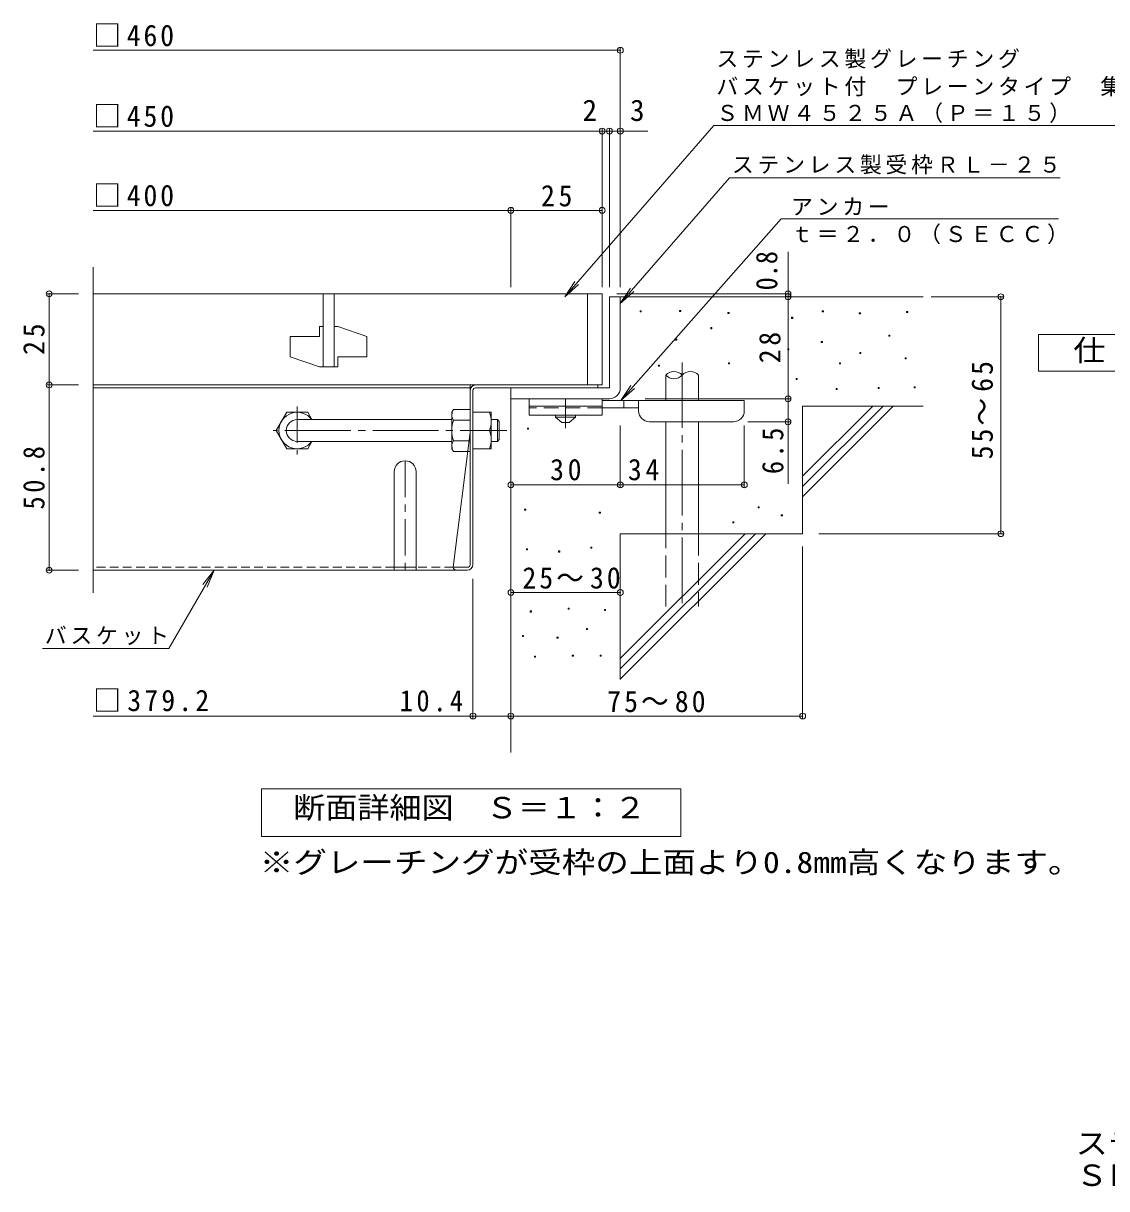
# Model space of a CAD drawing. Units: millimetres on the paper, enlarged 4 times, with parts at other scales. Extents: x -752 to 1068, y -779 to 732.
# Drawn here: x -723 to -129, y -779 to -139 of the extents above; entities that cross this region are included whole.
import ezdxf
from ezdxf.enums import TextEntityAlignment as Align

# ---------------------------------------------------------------- set-up
doc = ezdxf.new("R2010")
doc.units = ezdxf.units.MM
doc.header["$LTSCALE"] = 4
doc.header["$PDMODE"] = 32
doc.header["$PDSIZE"] = 3.2
for name, pattern in [('CHAIN1', [8, 5, -1, 1, -1]), ('CHAIN2', [12, 9, -1, 1, -1]), ('DASHED1', [1.8, 1.2, -0.6]), ('DASHED2', [3, 2, -1]), ('DASHED3', [4, 3, -1])]:
    doc.linetypes.add(name, pattern=pattern)
for name, color, linetype, lineweight in [('D-0_芯', 7, 'Continuous', 9), ('D-1_躯体', 2, 'Continuous', 9), ('D-2_仕上', 3, 'Continuous', 9), ('D-4_その他', 7, 'Continuous', 9), ('D-5_文字', 7, 'Continuous', 9), ('D-6_寸法', 6, 'Continuous', 9), ('D-7_ハッチ', 2, 'Continuous', 9), ('D-8_記号', 2, 'Continuous', 9), ('D-9_0-HOJO', 4, 'Continuous', 9), ('D-B_7-WAKU-T', 2, 'Continuous', 9)]:
    doc.layers.add(name, color=color, linetype=linetype, lineweight=lineweight)
doc.layers.add('F-5_F-5ﾚｲﾔ', color=2, linetype='Continuous')
doc.styles.add('ＭＳ ゴシック', font='')
doc.styles.get('ＭＳ ゴシック').set_extended_font_data('MS Gothic')

msp = doc.modelspace()

# ---------------------------------------------------------------- linework, layer by layer
at = {"layer": 'D-0_芯'}
for points in [[(-384.619, -297.774), (-384.619, -297.174), (-384.019, -297.174), (-384.019, -297.774)], [(-362.963, -297.503), (-362.963, -296.903), (-362.363, -296.903), (-362.363, -297.503)], [(-336.435, -298.586), (-336.435, -297.986), (-335.835, -297.986), (-335.835, -298.586)], [(-284.731, -297.774), (-284.731, -297.174), (-284.131, -297.174), (-284.131, -297.774)], [(-264.429, -298.857), (-264.429, -298.257), (-263.829, -298.257), (-263.829, -298.857)], [(-238.442, -298.045), (-238.442, -297.445), (-237.842, -297.445), (-237.842, -298.045)], [(-345.909, -306.978), (-345.909, -306.378), (-345.309, -306.378), (-345.309, -306.978)], [(-301.515, -301.293), (-301.515, -300.693), (-300.915, -300.693), (-300.915, -301.293)], [(-365.129, -313.204), (-365.129, -312.604), (-364.529, -312.604), (-364.529, -313.204)], [(-248.187, -311.038), (-248.187, -310.438), (-247.587, -310.438), (-247.587, -311.038)], [(-303.68, -318.618), (-303.68, -318.018), (-303.08, -318.018), (-303.08, -318.618)], [(-285.273, -314.557), (-285.273, -313.957), (-284.673, -313.957), (-284.673, -314.557)], [(-336.164, -326.197), (-336.164, -325.597), (-335.564, -325.597), (-335.564, -326.197)], [(-275.257, -326.197), (-275.257, -325.597), (-274.657, -325.597), (-274.657, -326.197)], [(-264.158, -320.513), (-264.158, -319.913), (-263.558, -319.913), (-263.558, -320.513)], [(-239.254, -323.49), (-239.254, -322.89), (-238.654, -322.89), (-238.654, -323.49)], [(-374.603, -327.551), (-374.603, -326.951), (-374.003, -326.951), (-374.003, -327.551)], [(-299.078, -334.86), (-299.078, -334.26), (-298.478, -334.26), (-298.478, -334.86)], [(-277.152, -340.274), (-277.152, -339.674), (-276.552, -339.674), (-276.552, -340.274)], [(-254.143, -339.732), (-254.143, -339.132), (-253.543, -339.132), (-253.543, -339.732)], [(-234.382, -339.462), (-234.382, -338.861), (-233.781, -338.861), (-233.781, -339.462)], [(-446.355, -362.014), (-446.355, -361.414), (-445.755, -361.414), (-445.755, -362.014)], [(-447.931, -406.48), (-447.931, -405.88), (-447.331, -405.88), (-447.331, -406.48)], [(-407.018, -408.139), (-407.018, -407.538), (-406.418, -407.538), (-406.418, -408.139)], [(-319.942, -405.272), (-319.942, -404.672), (-319.342, -404.672), (-319.342, -405.272)], [(-307.199, -409.573), (-307.199, -408.972), (-306.599, -408.972), (-306.599, -409.573)], [(-333.748, -413.393), (-333.748, -412.793), (-333.148, -412.793), (-333.148, -413.393)], [(-446.964, -428.251), (-446.964, -427.651), (-446.365, -427.651), (-446.365, -428.251)], [(-411.638, -427.337), (-411.638, -426.737), (-411.038, -426.737), (-411.038, -427.337)], [(-429.301, -429.469), (-429.301, -428.869), (-428.701, -428.869), (-428.701, -429.469)], [(-444.833, -462.359), (-444.833, -461.759), (-444.233, -461.759), (-444.233, -462.359)], [(-424.124, -460.836), (-424.124, -460.236), (-423.524, -460.236), (-423.524, -460.836)], [(-404.177, -461.598), (-404.177, -460.997), (-403.577, -460.997), (-403.577, -461.598)], [(-414.075, -471.952), (-414.075, -471.352), (-413.475, -471.352), (-413.475, -471.952)], [(-449.096, -475.758), (-449.096, -475.158), (-448.496, -475.158), (-448.496, -475.758)], [(-430.215, -476.672), (-430.215, -476.072), (-429.615, -476.072), (-429.615, -476.672)], [(-442.549, -487.179), (-442.549, -486.579), (-441.949, -486.579), (-441.949, -487.179)], [(-421.84, -486.57), (-421.84, -485.969), (-421.24, -485.969), (-421.24, -486.57)], [(-406.614, -486.57), (-406.614, -485.969), (-406.013, -485.969), (-406.013, -486.57)]]:
    msp.add_lwpolyline(points, close=True, dxfattribs=at)
at = {"layer": 'D-1_躯体'}
for p, q in [((-401.47, -289.394), (-401.47, -339.394)), ((-395.469, -289.394), (-401.47, -289.394)), ((-395.469, -339.394), (-395.469, -289.394)), ((-401.47, -339.394), (-455.469, -339.394)), ((-455.469, -345.394), (-455.469, -339.394)), ((-455.469, -345.394), (-401.47, -345.394))]:
    msp.add_line(p, q, dxfattribs=at)
at = {"layer": 'D-1_躯体', "color": 3}
for p, q in [((-466.273, -356.795), (-462.873, -356.795)), ((-462.873, -356.795), (-461.873, -357.795)), ((-462.873, -368.795), (-462.873, -356.795)), ((-461.873, -367.795), (-461.873, -357.795)), ((-466.273, -368.795), (-462.873, -368.795)), ((-462.873, -368.795), (-461.873, -367.795))]:
    msp.add_line(p, q, dxfattribs=at)
at = {"layer": 'D-1_躯体'}
msp.add_arc((-401.47, -339.394), 6, 270, 0, dxfattribs=at)
at = {"layer": 'D-2_仕上'}
for p, q in [((-684.537, -451.903), (-684.537, -273.163)), ((-405.47, -287.795), (-684.537, -287.795)), ((-558.469, -287.795), (-558.469, -327.794)), ((-552.469, -287.795), (-552.469, -327.794)), ((-413.47, -287.795), (-413.47, -337.795)), ((-405.47, -287.795), (-405.47, -337.795)), ((-560.469, -305.795), (-560.469, -311.295)), ((-558.469, -305.795), (-560.469, -305.795)), ((-550.469, -305.795), (-552.469, -305.795)), ((-550.469, -305.795), (-534.469, -311.295)), ((-576.469, -311.295), (-576.469, -322.294)), ((-576.469, -311.295), (-560.469, -311.295)), ((-534.469, -311.295), (-534.469, -322.294)), ((-576.469, -322.294), (-560.469, -327.794)), ((-550.469, -322.294), (-550.469, -327.794)), ((-550.469, -322.294), (-534.469, -322.294)), ((-550.469, -327.794), (-560.469, -327.794)), ((-684.537, -337.795), (-405.47, -337.795))]:
    msp.add_line(p, q, dxfattribs=at)
at = {"layer": 'D-4_その他'}
for p, q in [((-395.469, -284.212), (-395.469, -153.047)), ((-684.537, -154.247), (-395.469, -154.247)), ((-405.469, -284.212), (-405.469, -197.326)), ((-401.469, -284.212), (-401.469, -197.326)), ((-684.537, -198.526), (-405.469, -198.526)), ((-405.469, -198.526), (-403.469, -198.526)), ((-403.469, -198.526), (-380.405, -198.526)), ((-684.537, -242.027), (-455.469, -242.027)), ((-455.469, -284.212), (-455.469, -240.826)), ((-455.469, -242.027), (-405.469, -242.027)), ((-303.483, -289.394), (-303.483, -264.815)), ((-709.894, -287.795), (-692.537, -287.795)), ((-708.694, -337.795), (-708.694, -287.795)), ((-302.283, -287.795), (-397.47, -287.795)), ((-302.283, -289.394), (-387.703, -289.394)), ((-303.483, -345.394), (-303.483, -289.394)), ((-225.057, -289.394), (-185.595, -289.394)), ((-186.796, -419.394), (-186.796, -289.394)), ((-709.894, -337.795), (-692.537, -337.795)), ((-708.694, -439.395), (-708.694, -337.795)), ((-381.865, -345.394), (-302.283, -345.394)), ((-303.483, -345.394), (-303.483, -392.094)), ((-395.466, -393.835), (-395.466, -359.994)), ((-327.466, -393.835), (-327.466, -359.994)), ((-302.283, -357.994), (-325.466, -357.994)), ((-286.575, -419.394), (-185.595, -419.394)), ((-295.469, -426.394), (-295.469, -520.594)), ((-709.894, -439.395), (-692.533, -439.395)), ((-618.288, -439.394), (-622.115, -448.633)), ((-476.273, -520.595), (-476.273, -444.195)), ((-455.469, -451.642), (-395.469, -451.642)), ((-455.469, -499.394), (-455.469, -520.594)), ((-476.273, -519.395), (-684.537, -519.395)), ((-455.469, -519.395), (-476.273, -519.395)), ((-455.469, -519.395), (-295.469, -519.395))]:
    msp.add_line(p, q, dxfattribs=at)
for points in [[(-455.466, -392.635), (-395.466, -392.635), (-327.466, -392.635)], [(-712.365, -482.402), (-643.118, -482.402), (-618.288, -439.394), (-624.376, -447.328)]]:
    msp.add_lwpolyline(points, dxfattribs=at)
for p in [(-395.469, -154.247), (-405.469, -198.526), (-401.469, -198.526), (-395.469, -198.526), (-455.469, -242.027), (-405.469, -242.027), (-708.694, -287.795), (-303.483, -287.795), (-303.483, -289.394), (-186.796, -289.394), (-708.694, -337.795), (-303.483, -345.394), (-303.483, -357.994), (-455.466, -392.635), (-395.466, -392.635), (-327.466, -392.635), (-186.796, -419.394), (-708.694, -439.395), (-455.469, -451.642), (-395.469, -451.642), (-476.273, -519.395), (-455.469, -519.395), (-295.469, -519.395)]:
    msp.add_point(p, dxfattribs=at)
at = {"layer": 'D-5_文字'}
for p, q in [((-344.183, -195.555), (-425.858, -289.394)), ((-344.183, -195.555), (-78.802, -195.555)), ((-335.543, -224.23), (-395.469, -293.082)), ((-335.543, -224.23), (-154.212, -224.23)), ((-307.296, -246.707), (-155.139, -246.707)), ((-425.858, -289.394), (-420.333, -281.059)), ((-425.858, -289.394), (-418.364, -282.773)), ((-395.469, -293.082), (-389.945, -284.747)), ((-395.469, -293.082), (-387.976, -286.46)), ((-395.161, -346.394), (-387.667, -339.772))]:
    msp.add_line(p, q, dxfattribs=at)
msp.add_lwpolyline([(-307.296, -246.707), (-395.161, -346.394), (-389.636, -338.059)], dxfattribs=at)
for points in [[(-166.043, -330.157), (-166.043, -310.157), (-76.043, -310.157), (-76.043, -330.157)], [(-592.267, -585.394), (-592.267, -559.395), (-362.267, -559.395), (-362.267, -585.394)]]:
    msp.add_lwpolyline(points, close=True, dxfattribs=at)
at = {"layer": 'D-6_寸法'}
for p, q in [((-395.469, -289.394), (-229.469, -289.394)), ((-370.553, -346.394), (-370.553, -332.394)), ((-352.552, -346.394), (-352.552, -332.394)), ((-455.469, -345.394), (-455.469, -539.395)), ((-295.47, -387.798), (-257.065, -349.394)), ((-295.47, -349.394), (-229.469, -349.394)), ((-295.47, -393.455), (-251.409, -349.394)), ((-295.47, -349.394), (-295.47, -419.394)), ((-295.47, -399.111), (-245.753, -349.394)), ((-370.553, -419.394), (-370.553, -357.994)), ((-352.552, -419.394), (-352.552, -357.994)), ((-395.469, -419.394), (-295.47, -419.394)), ((-395.469, -419.394), (-395.469, -499.395)), ((-395.469, -487.797), (-327.066, -419.394)), ((-395.469, -493.454), (-321.409, -419.394)), ((-395.469, -499.11), (-315.753, -419.394))]:
    msp.add_line(p, q, dxfattribs=at)
at = {"layer": 'D-6_寸法', "linetype": 'CHAIN2'}
msp.add_line((-361.552, -325.409), (-361.552, -459.394), dxfattribs=at)
at = {"layer": 'D-6_寸法', "linetype": 'DASHED3'}
for p, q in [((-370.553, -459.394), (-370.553, -419.394)), ((-352.552, -419.394), (-352.552, -459.394))]:
    msp.add_line(p, q, dxfattribs=at)
at = {"layer": 'D-6_寸法'}
for centre, start, end in [((-366.053, -336.456), 42.07146, 137.92854), ((-357.053, -336.456), 42.07146, 137.92854), ((-366.053, -328.332), 222.07146, 317.92854)]:
    msp.add_arc(centre, 6.062, start, end, dxfattribs=at)
at = {"layer": 'D-7_ハッチ'}
for p, q in [((-477.873, -337.795), (-684.533, -337.795)), ((-477.873, -436.461), (-477.873, -337.795)), ((-474.673, -337.795), (-407.866, -337.795)), ((-407.866, -337.795), (-407.866, -339.395)), ((-477.873, -339.395), (-684.533, -339.395)), ((-476.273, -436.195), (-476.273, -340.728)), ((-474.94, -339.395), (-407.866, -339.395)), ((-477.873, -363.795), (-487.097, -437.795)), ((-479.473, -439.395), (-684.533, -439.395)), ((-479.206, -437.795), (-487.097, -437.795))]:
    msp.add_line(p, q, dxfattribs=at)
at = {"layer": 'D-7_ハッチ', "linetype": 'DASHED1'}
for p, q in [((-519.473, -437.795), (-684.533, -437.795)), ((-487.097, -437.795), (-507.473, -437.795))]:
    msp.add_line(p, q, dxfattribs=at)
at = {"layer": 'D-7_ハッチ'}
for centre, radius, start, end in [((-474.673, -340.995), 3.2, 90, 180), ((-474.94, -340.728), 1.333, 90, 180), ((-485.497, -437.795), 1.6, 180, 270), ((-479.473, -436.195), 3.2, 270, 0), ((-479.206, -436.461), 1.333, 270, 0)]:
    msp.add_arc(centre, radius, start, end, dxfattribs=at)
at = {"layer": 'D-8_記号', "linetype": 'CHAIN1'}
for p, q in [((-572.666, -349.602), (-572.666, -375.987)), ((-559.473, -362.795), (-585.859, -362.795)), ((-513.473, -379.395), (-513.473, -439.395))]:
    msp.add_line(p, q, dxfattribs=at)
at = {"layer": 'D-8_記号'}
for p, q in [((-519.473, -385.395), (-519.473, -439.395)), ((-507.473, -385.395), (-507.473, -439.395)), ((-519.473, -437.795), (-507.473, -437.795))]:
    msp.add_line(p, q, dxfattribs=at)
msp.add_arc((-513.473, -385.395), 6, 0, 180, dxfattribs=at)
at = {"layer": 'D-9_0-HOJO', "color": 3}
for p, q in [((-445.466, -345.394), (-445.466, -354.394)), ((-405.466, -345.394), (-445.466, -345.394)), ((-405.466, -349.394), (-445.466, -349.394)), ((-405.466, -345.394), (-405.466, -354.394)), ((-405.466, -354.394), (-445.466, -354.394))]:
    msp.add_line(p, q, dxfattribs=at)
at = {"layer": 'D-9_0-HOJO', "color": 3, "linetype": 'DASHED2'}
msp.add_line((-405.466, -350.394), (-445.466, -350.394), dxfattribs=at)
at = {"layer": 'D-9_0-HOJO', "linetype": 'CHAIN1'}
msp.add_line((-425.466, -361.49), (-425.466, -345.394), dxfattribs=at)
at = {"layer": 'D-9_0-HOJO'}
for p, q in [((-327.466, -346.394), (-405.466, -346.394)), ((-385.456, -350.394), (-405.466, -350.394)), ((-393.466, -350.394), (-393.466, -346.394)), ((-385.466, -351.994), (-385.466, -346.394)), ((-327.466, -351.994), (-327.466, -346.394)), ((-379.466, -357.994), (-333.466, -357.994))]:
    msp.add_line(p, q, dxfattribs=at)
at = {"layer": 'D-9_0-HOJO', "color": 2}
for p, q in [((-430.966, -355.394), (-430.966, -354.394)), ((-430.966, -355.394), (-427.466, -358.394)), ((-430.966, -355.394), (-419.966, -355.394)), ((-423.466, -358.394), (-419.966, -355.394)), ((-419.966, -355.394), (-419.966, -354.394)), ((-427.466, -358.394), (-423.466, -358.394))]:
    msp.add_line(p, q, dxfattribs=at)
at = {"layer": 'D-9_0-HOJO'}
for centre, start, end in [((-379.466, -351.994), 180, 270), ((-333.466, -351.994), 270, 0)]:
    msp.add_arc(centre, 6, start, end, dxfattribs=at)
at = {"layer": 'D-B_7-WAKU-T'}
for p, q in [((-487.873, -352.795), (-487.007, -351.295)), ((-477.873, -351.295), (-487.007, -351.295)), ((-584.166, -362.795), (-578.392, -352.795)), ((-578.392, -352.795), (-566.939, -352.795)), ((-564.639, -356.779), (-566.939, -352.795)), ((-487.873, -372.794), (-487.873, -352.795)), ((-487.007, -357.068), (-477.873, -357.068)), ((-476.273, -352.795), (-466.273, -352.795)), ((-466.273, -372.795), (-466.273, -352.795)), ((-584.166, -362.795), (-578.392, -372.795)), ((-476.273, -362.795), (-467.139, -362.795)), ((-564.63, -368.795), (-566.939, -372.795)), ((-487.007, -368.521), (-477.873, -368.521)), ((-578.392, -372.795), (-566.939, -372.795)), ((-487.873, -372.794), (-487.007, -374.295)), ((-477.873, -374.295), (-487.007, -374.295)), ((-476.273, -372.795), (-466.273, -372.795))]:
    msp.add_line(p, q, dxfattribs=at)
at = {"layer": 'D-B_7-WAKU-T', "color": 3}
for p, q in [((-572.666, -356.795), (-487.873, -356.795)), ((-572.666, -368.795), (-487.873, -368.795))]:
    msp.add_line(p, q, dxfattribs=at)
at = {"layer": 'D-B_7-WAKU-T', "color": 3, "linetype": 'CHAIN2'}
msp.add_line((-579.242, -362.795), (-457.664, -362.795), dxfattribs=at)
at = {"layer": 'D-B_7-WAKU-T', "linetype": 'CHAIN1'}
msp.add_line((-460.9, -362.795), (-467.023, -362.795), dxfattribs=at)
at = {"layer": 'D-B_7-WAKU-T'}
for centre, radius, start, end in [((-481.309, -354.584), 6.579, 149.99998, 176.07924), ((-572.666, -362.795), 10, 36.87019, 323.12981), ((-482.403, -354.114), 5.47, 180.2103, 212.68507), ((-468.508, -362.795), 19.365, 162.79973, 197.20026), ((-481.139, -357.794), 14.866, 340.34633, 19.65366), ((-481.139, -367.795), 14.866, 340.34633, 19.65366), ((-482.403, -371.475), 5.47, 147.31491, 179.78969), ((-481.309, -371.005), 6.579, 183.92075, 210)]:
    msp.add_arc(centre, radius, start, end, dxfattribs=at)
at = {"layer": 'D-B_7-WAKU-T', "color": 3}
msp.add_arc((-572.666, -362.795), 6, 90, 270, dxfattribs=at)

# ---------------------------------------------------------------- texts
at = {"layer": 'D-4_その他', "color": 2, "style": 'ＭＳ ゴシック'}
for s, p in [('2', (-416.205, -196.526)), ('3', (-390.149, -196.526))]:
    msp.add_text(s, height=11.73, dxfattribs=at).set_placement(p, align=Align.BOTTOM_LEFT)
at = {"layer": 'D-4_その他', "color": 2, "style": 'ＭＳ ゴシック', "width": 0.9}
msp.add_text('0.8', height=11.73, rotation=90, dxfattribs=at).set_placement((-305.883, -285.91), align=Align.BOTTOM_LEFT)
at = {"layer": 'D-4_その他', "color": 2, "style": 'ＭＳ ゴシック', "width": 1.15}
msp.add_text('※グレーチングが受枠の上面より0.8mm高くなります。', height=11.73, dxfattribs=at).set_placement((-593.217, -608.98), align=Align.BOTTOM_LEFT)
at = {"layer": 'D-4_その他', "color": 2, "char_height": 11.73, "attachment_point": 7, "style": 'ＭＳ ゴシック'}
for s, insert in [('\\T1.21;\\W0.95;□460', (-684.536, -152.247)), ('\\T1.21;\\W0.95;□450', (-684.536, -196.526)), ('\\T1.21;\\W0.95;□400', (-684.536, -240.027)), ('\\T1.27;\\W0.95;25', (-438.969, -240.026)), ('\\T1.27;\\W0.95;30', (-433.966, -390.235)), ('\\T1.27;\\W0.95;34', (-391.319, -390.235)), ('\\T1.22;\\W0.95;25～30', (-449.15, -449.642)), ('\\T1.23;\\W0.95;□379.2', (-684.536, -516.995)), ('\\T1.28;\\W0.9;10.4', (-516.457, -516.995)), ('\\T1.22;\\W0.95;75～80', (-402.617, -517.394))]:
    msp.add_mtext(s, dxfattribs=dict(at, insert=insert))
at = {"layer": 'D-4_その他', "color": 2, "char_height": 11.73, "attachment_point": 7, "rotation": 90, "style": 'ＭＳ ゴシック'}
for s, insert in [('\\T1.27;\\W0.95;25', (-711.094, -321.295)), ('\\T1.27;\\W0.95;28', (-307.483, -325.894)), ('\\T1.22;\\W0.95;55～65', (-191.008, -378.596)), ('\\T1.27;\\W0.9;6.5', (-305.883, -386.672)), ('\\T1.28;\\W0.9;50.8', (-711.094, -406.095))]:
    msp.add_mtext(s, dxfattribs=dict(at, insert=insert))
at = {"layer": 'D-4_その他', "insert": (-711.118, -480.498), "char_height": 8.798, "attachment_point": 7, "style": 'ＭＳ ゴシック'}
msp.add_mtext('\\T1.17;バスケット', dxfattribs=at)
at = {"layer": 'D-5_文字', "color": 2, "style": 'ＭＳ ゴシック', "width": 1.1}
for s, p in [('仕\u3000様', (-147.043, -328.157)), ('断面詳細図\u3000Ｓ＝１：２', (-574.897, -579.006))]:
    msp.add_text(s, height=11.73, dxfattribs=at).set_placement(p, align=Align.BOTTOM_LEFT)
at = {"layer": 'D-5_文字', "char_height": 8.798, "attachment_point": 7, "style": 'ＭＳ ゴシック'}
for s, insert in [('\\T1.17;ステンレス製グレーチング', (-342.802, -164.245)), ('\\T1.17;バスケット付\u3000プレーンタイプ\u3000集水桝用', (-342.802, -179.491)), ('\\T1.17;ＳＭＷ４５２５Ａ（Ｐ＝１５）', (-342.802, -194.146)), ('\\T1.17;ステンレス製受枠ＲＬ－２５', (-334.296, -222.326)), ('\\T1.17;アンカー', (-301.838, -244.843)), ('\\T1.17;ｔ＝２．０（ＳＥＣＣ）', (-301.838, -260.57))]:
    msp.add_mtext(s, dxfattribs=dict(at, insert=insert))
at = {"layer": 'F-5_F-5ﾚｲﾔ', "style": 'ＭＳ ゴシック', "width": 1.1}
for s, p in [('ステンレス製グレーチング\u3000バスケット付\u3000プレーンタイプ\u3000集水桝用', (-145.731, -763.143)), ('ＳＭＷ\u3000４５２５Ａ（Ｐ＝１５）＋ＲＬ－２５（四方枠）＋ＤＫ－４００－Ｓ', (-145.731, -780.62))]:
    msp.add_text(s, height=11.73, dxfattribs=at).set_placement(p, align=Align.BOTTOM_LEFT)

doc.saveas('drawing.dxf')
